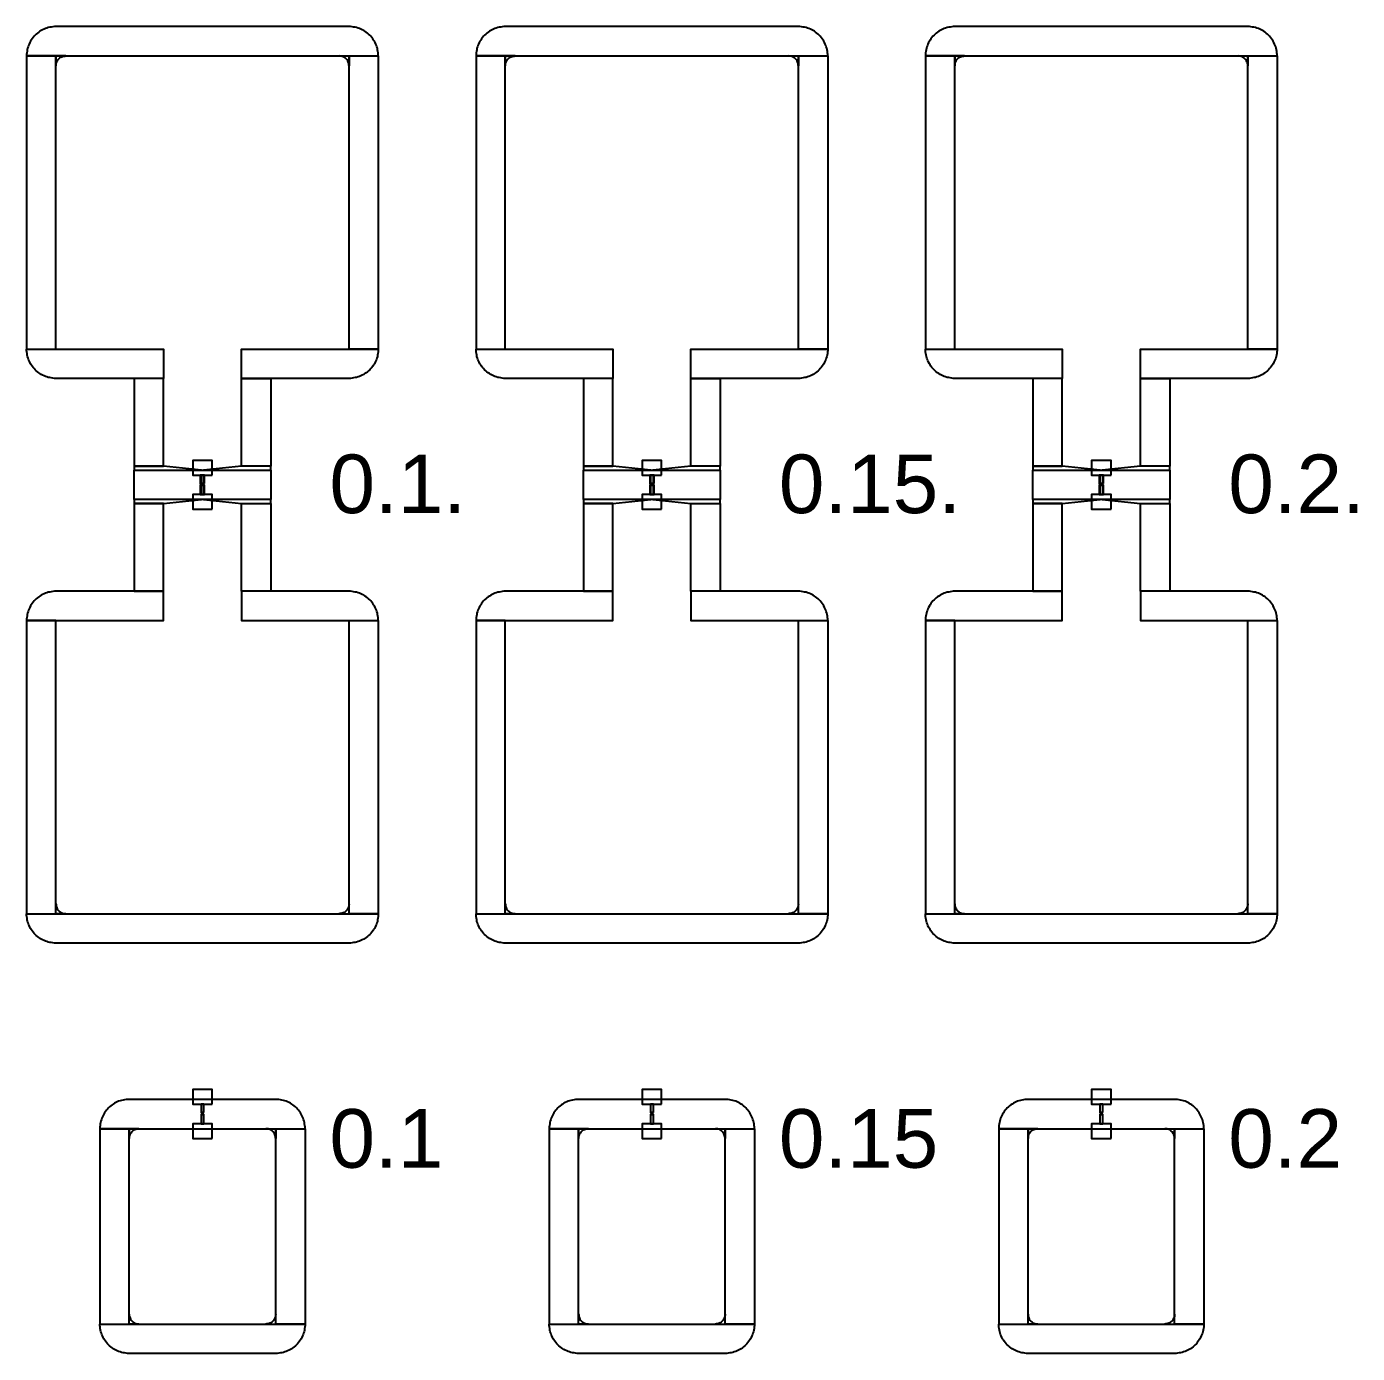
# Model space of a CAD drawing. Extents: x 100 to 6900, y 100 to 6900.
# Drawn here: x 3570 to 4932, y 3600 to 4958 of the extents above; entities that cross this region are included whole.
import ezdxf

# ---------------------------------------------------------------- set-up
doc = ezdxf.new("R2010")
doc.units = 0
doc.layers.get('0').update_dxf_attribs({"linetype": 'CONTINUOUS'})
for name, color, linetype in [('BASEMETAL', 4, 'CONTINUOUS'), ('JUNCTION', 1, 'CONTINUOUS'), ('MARKERS', 2, 'CONTINUOUS'), ('SECONDLAYER', 6, 'CONTINUOUS'), ('UNDERCUT', 2, 'CONTINUOUS')]:
    doc.layers.add(name, color=color, linetype=linetype)
doc.styles.get("Standard").update_dxf_attribs({"font": 'arial.ttf'})

# ---------------------------------------------------------------- blocks, each defined once
blk = doc.blocks.new('CHIP_JARRAY')
for points in [[(3650, 4828), (3830, 4828), (3830, 4828), (3830, 4829.6), (3829.8, 4831.1), (3829.6, 4832.7), (3829.3, 4834.2), (3829, 4835.8), (3828.5, 4837.3), (3828, 4838.8), (3827.4, 4840.2), (3826.7, 4841.6), (3826, 4843), (3825.2, 4844.3), (3824.3, 4845.6), (3823.3, 4846.9), (3822.3, 4848.1), (3821.2, 4849.2), (3820.1, 4850.3), (3818.9, 4851.3), (3817.6, 4852.3), (3816.3, 4853.2), (3815, 4854), (3813.6, 4854.7), (3812.2, 4855.4), (3810.8, 4856), (3809.3, 4856.5), (3807.8, 4857), (3806.2, 4857.3), (3804.7, 4857.6), (3803.1, 4857.8), (3801.6, 4858), (3800, 4858), (3500, 4858), (3498.4, 4858), (3496.9, 4857.8), (3495.3, 4857.6), (3493.8, 4857.3), (3492.2, 4857), (3490.7, 4856.5), (3489.2, 4856), (3487.8, 4855.4), (3486.4, 4854.7), (3485, 4854), (3483.7, 4853.2), (3482.4, 4852.3), (3481.1, 4851.3), (3479.9, 4850.3), (3478.8, 4849.2), (3477.7, 4848.1), (3476.7, 4846.9), (3475.7, 4845.6), (3474.8, 4844.3), (3474, 4843), (3473.3, 4841.6), (3472.6, 4840.2), (3472, 4838.8), (3471.5, 4837.3), (3471, 4835.8), (3470.7, 4834.2), (3470.4, 4832.7), (3470.2, 4831.1), (3470, 4829.6), (3470, 4828), (3470, 4828)], [(4110, 4828), (4290, 4828), (4290, 4828), (4290, 4829.6), (4289.8, 4831.1), (4289.6, 4832.7), (4289.3, 4834.2), (4289, 4835.8), (4288.5, 4837.3), (4288, 4838.8), (4287.4, 4840.2), (4286.7, 4841.6), (4286, 4843), (4285.2, 4844.3), (4284.3, 4845.6), (4283.3, 4846.9), (4282.3, 4848.1), (4281.2, 4849.2), (4280.1, 4850.3), (4278.9, 4851.3), (4277.6, 4852.3), (4276.3, 4853.2), (4275, 4854), (4273.6, 4854.7), (4272.2, 4855.4), (4270.8, 4856), (4269.3, 4856.5), (4267.8, 4857), (4266.2, 4857.3), (4264.7, 4857.6), (4263.1, 4857.8), (4261.6, 4858), (4260, 4858), (3960, 4858), (3958.4, 4858), (3956.9, 4857.8), (3955.3, 4857.6), (3953.8, 4857.3), (3952.2, 4857), (3950.7, 4856.5), (3949.2, 4856), (3947.8, 4855.4), (3946.4, 4854.7), (3945, 4854), (3943.7, 4853.2), (3942.4, 4852.3), (3941.1, 4851.3), (3939.9, 4850.3), (3938.8, 4849.2), (3937.7, 4848.1), (3936.7, 4846.9), (3935.7, 4845.6), (3934.8, 4844.3), (3934, 4843), (3933.3, 4841.6), (3932.6, 4840.2), (3932, 4838.8), (3931.5, 4837.3), (3931, 4835.8), (3930.7, 4834.2), (3930.4, 4832.7), (3930.2, 4831.1), (3930, 4829.6), (3930, 4828), (3930, 4828)], [(4570, 4828), (4750, 4828), (4750, 4828), (4750, 4829.6), (4749.8, 4831.1), (4749.6, 4832.7), (4749.3, 4834.2), (4749, 4835.8), (4748.5, 4837.3), (4748, 4838.8), (4747.4, 4840.2), (4746.7, 4841.6), (4746, 4843), (4745.2, 4844.3), (4744.3, 4845.6), (4743.3, 4846.9), (4742.3, 4848.1), (4741.2, 4849.2), (4740.1, 4850.3), (4738.9, 4851.3), (4737.6, 4852.3), (4736.3, 4853.2), (4735, 4854), (4733.6, 4854.7), (4732.2, 4855.4), (4730.8, 4856), (4729.3, 4856.5), (4727.8, 4857), (4726.2, 4857.3), (4724.7, 4857.6), (4723.1, 4857.8), (4721.6, 4858), (4720, 4858), (4420, 4858), (4418.4, 4858), (4416.9, 4857.8), (4415.3, 4857.6), (4413.8, 4857.3), (4412.2, 4857), (4410.7, 4856.5), (4409.2, 4856), (4407.8, 4855.4), (4406.4, 4854.7), (4405, 4854), (4403.7, 4853.2), (4402.4, 4852.3), (4401.1, 4851.3), (4399.9, 4850.3), (4398.8, 4849.2), (4397.7, 4848.1), (4396.7, 4846.9), (4395.7, 4845.6), (4394.8, 4844.3), (4394, 4843), (4393.3, 4841.6), (4392.6, 4840.2), (4392, 4838.8), (4391.5, 4837.3), (4391, 4835.8), (4390.7, 4834.2), (4390.4, 4832.7), (4390.2, 4831.1), (4390, 4829.6), (4390, 4828), (4390, 4828)], [(3500, 4528), (3500, 4828), (3470, 4828), (3470, 4528)], [(3500, 4828), (3500, 4818), (3500.1, 4819), (3500.2, 4820.1), (3500.5, 4821.1), (3500.9, 4822.1), (3501.3, 4823), (3501.9, 4823.9), (3502.6, 4824.7), (3503.3, 4825.4), (3504.1, 4826.1), (3505, 4826.7), (3505.9, 4827.1), (3506.9, 4827.5), (3507.9, 4827.8), (3509, 4827.9), (3510, 4828)], [(3800, 4828), (3800, 4818), (3799.9, 4819), (3799.8, 4820.1), (3799.5, 4821.1), (3799.1, 4822.1), (3798.7, 4823), (3798.1, 4823.9), (3797.4, 4824.7), (3796.7, 4825.4), (3795.9, 4826.1), (3795, 4826.7), (3794.1, 4827.1), (3793.1, 4827.5), (3792.1, 4827.8), (3791, 4827.9), (3790, 4828)], [(3800, 4528), (3800, 4828), (3830, 4828), (3830, 4528)], [(3960, 4528), (3960, 4828), (3930, 4828), (3930, 4528)], [(3960, 4828), (3960, 4818), (3960.1, 4819), (3960.2, 4820.1), (3960.5, 4821.1), (3960.9, 4822.1), (3961.3, 4823), (3961.9, 4823.9), (3962.6, 4824.7), (3963.3, 4825.4), (3964.1, 4826.1), (3965, 4826.7), (3965.9, 4827.1), (3966.9, 4827.5), (3967.9, 4827.8), (3969, 4827.9), (3970, 4828)], [(4260, 4828), (4260, 4818), (4259.9, 4819), (4259.8, 4820.1), (4259.5, 4821.1), (4259.1, 4822.1), (4258.7, 4823), (4258.1, 4823.9), (4257.4, 4824.7), (4256.7, 4825.4), (4255.9, 4826.1), (4255, 4826.7), (4254.1, 4827.1), (4253.1, 4827.5), (4252.1, 4827.8), (4251, 4827.9), (4250, 4828)], [(4260, 4528), (4260, 4828), (4290, 4828), (4290, 4528)], [(4420, 4528), (4420, 4828), (4390, 4828), (4390, 4528)], [(4420, 4828), (4420, 4818), (4420.1, 4819), (4420.2, 4820.1), (4420.5, 4821.1), (4420.9, 4822.1), (4421.3, 4823), (4421.9, 4823.9), (4422.6, 4824.7), (4423.3, 4825.4), (4424.1, 4826.1), (4425, 4826.7), (4425.9, 4827.1), (4426.9, 4827.5), (4427.9, 4827.8), (4429, 4827.9), (4430, 4828)], [(4720, 4828), (4720, 4818), (4719.9, 4819), (4719.8, 4820.1), (4719.5, 4821.1), (4719.1, 4822.1), (4718.7, 4823), (4718.1, 4823.9), (4717.4, 4824.7), (4716.7, 4825.4), (4715.9, 4826.1), (4715, 4826.7), (4714.1, 4827.1), (4713.1, 4827.5), (4712.1, 4827.8), (4711, 4827.9), (4710, 4828)], [(4720, 4528), (4720, 4828), (4750, 4828), (4750, 4528)], [(3540, 4528), (3610, 4528), (3610, 4498), (3500, 4498), (3498.4, 4498), (3496.9, 4498.2), (3495.3, 4498.4), (3493.8, 4498.7), (3492.2, 4499), (3490.7, 4499.5), (3489.2, 4500), (3487.8, 4500.6), (3486.4, 4501.3), (3485, 4502), (3483.7, 4502.8), (3482.4, 4503.7), (3481.1, 4504.7), (3479.9, 4505.7), (3478.8, 4506.8), (3477.7, 4507.9), (3476.7, 4509.1), (3475.7, 4510.4), (3474.8, 4511.7), (3474, 4513), (3473.3, 4514.4), (3472.6, 4515.8), (3472, 4517.2), (3471.5, 4518.7), (3471, 4520.2), (3470.7, 4521.8), (3470.4, 4523.3), (3470.2, 4524.9), (3470, 4526.4), (3470, 4528), (3470, 4528)], [(3760, 4528), (3830, 4528), (3830, 4528), (3830, 4526.4), (3829.8, 4524.9), (3829.6, 4523.3), (3829.3, 4521.8), (3829, 4520.2), (3828.5, 4518.7), (3828, 4517.2), (3827.4, 4515.8), (3826.7, 4514.4), (3826, 4513), (3825.2, 4511.7), (3824.3, 4510.4), (3823.3, 4509.1), (3822.3, 4507.9), (3821.2, 4506.8), (3820.1, 4505.7), (3818.9, 4504.7), (3817.6, 4503.7), (3816.3, 4502.8), (3815, 4502), (3813.6, 4501.3), (3812.2, 4500.6), (3810.8, 4500), (3809.3, 4499.5), (3807.8, 4499), (3806.2, 4498.7), (3804.7, 4498.4), (3803.1, 4498.2), (3801.6, 4498), (3800, 4498), (3690, 4498), (3690, 4528)], [(4000, 4528), (4070, 4528), (4070, 4498), (3960, 4498), (3958.4, 4498), (3956.9, 4498.2), (3955.3, 4498.4), (3953.8, 4498.7), (3952.2, 4499), (3950.7, 4499.5), (3949.2, 4500), (3947.8, 4500.6), (3946.4, 4501.3), (3945, 4502), (3943.7, 4502.8), (3942.4, 4503.7), (3941.1, 4504.7), (3939.9, 4505.7), (3938.8, 4506.8), (3937.7, 4507.9), (3936.7, 4509.1), (3935.7, 4510.4), (3934.8, 4511.7), (3934, 4513), (3933.3, 4514.4), (3932.6, 4515.8), (3932, 4517.2), (3931.5, 4518.7), (3931, 4520.2), (3930.7, 4521.8), (3930.4, 4523.3), (3930.2, 4524.9), (3930, 4526.4), (3930, 4528), (3930, 4528)], [(4220, 4528), (4290, 4528), (4290, 4528), (4290, 4526.4), (4289.8, 4524.9), (4289.6, 4523.3), (4289.3, 4521.8), (4289, 4520.2), (4288.5, 4518.7), (4288, 4517.2), (4287.4, 4515.8), (4286.7, 4514.4), (4286, 4513), (4285.2, 4511.7), (4284.3, 4510.4), (4283.3, 4509.1), (4282.3, 4507.9), (4281.2, 4506.8), (4280.1, 4505.7), (4278.9, 4504.7), (4277.6, 4503.7), (4276.3, 4502.8), (4275, 4502), (4273.6, 4501.3), (4272.2, 4500.6), (4270.8, 4500), (4269.3, 4499.5), (4267.8, 4499), (4266.2, 4498.7), (4264.7, 4498.4), (4263.1, 4498.2), (4261.6, 4498), (4260, 4498), (4150, 4498), (4150, 4528)], [(4460, 4528), (4530, 4528), (4530, 4498), (4420, 4498), (4418.4, 4498), (4416.9, 4498.2), (4415.3, 4498.4), (4413.8, 4498.7), (4412.2, 4499), (4410.7, 4499.5), (4409.2, 4500), (4407.8, 4500.6), (4406.4, 4501.3), (4405, 4502), (4403.7, 4502.8), (4402.4, 4503.7), (4401.1, 4504.7), (4399.9, 4505.7), (4398.8, 4506.8), (4397.7, 4507.9), (4396.7, 4509.1), (4395.7, 4510.4), (4394.8, 4511.7), (4394, 4513), (4393.3, 4514.4), (4392.6, 4515.8), (4392, 4517.2), (4391.5, 4518.7), (4391, 4520.2), (4390.7, 4521.8), (4390.4, 4523.3), (4390.2, 4524.9), (4390, 4526.4), (4390, 4528), (4390, 4528)], [(4680, 4528), (4750, 4528), (4750, 4528), (4750, 4526.4), (4749.8, 4524.9), (4749.6, 4523.3), (4749.3, 4521.8), (4749, 4520.2), (4748.5, 4518.7), (4748, 4517.2), (4747.4, 4515.8), (4746.7, 4514.4), (4746, 4513), (4745.2, 4511.7), (4744.3, 4510.4), (4743.3, 4509.1), (4742.3, 4507.9), (4741.2, 4506.8), (4740.1, 4505.7), (4738.9, 4504.7), (4737.6, 4503.7), (4736.3, 4502.8), (4735, 4502), (4733.6, 4501.3), (4732.2, 4500.6), (4730.8, 4500), (4729.3, 4499.5), (4727.8, 4499), (4726.2, 4498.7), (4724.7, 4498.4), (4723.1, 4498.2), (4721.6, 4498), (4720, 4498), (4610, 4498), (4610, 4528)], [(3610, 4408), (3610, 4498), (3580, 4498), (3580, 4408)], [(3690, 4408), (3690, 4498), (3720, 4498), (3720, 4408)], [(4070, 4408), (4070, 4498), (4040, 4498), (4040, 4408)], [(4150, 4408), (4150, 4498), (4180, 4498), (4180, 4408)], [(4530, 4408), (4530, 4498), (4500, 4498), (4500, 4408)], [(4610, 4408), (4610, 4498), (4640, 4498), (4640, 4408)], [(3649, 4404), (3610, 4408), (3580, 4408), (3580, 4404)], [(3720, 4404), (3720, 4374), (3580, 4374), (3580, 4404)], [(3720, 4404), (3720, 4408), (3690, 4408), (3651, 4404)], [(4109, 4404), (4070, 4408), (4040, 4408), (4040, 4404)], [(4180, 4404), (4180, 4374), (4040, 4374), (4040, 4404)], [(4180, 4404), (4180, 4408), (4150, 4408), (4111, 4404)], [(4569, 4404), (4530, 4408), (4500, 4408), (4500, 4404)], [(4640, 4404), (4640, 4374), (4500, 4374), (4500, 4404)], [(4640, 4404), (4640, 4408), (4610, 4408), (4571, 4404)], [(3610, 4370), (3649, 4374), (3580, 4374), (3580, 4370)], [(3720, 4370), (3720, 4374), (3651, 4374), (3690, 4370)], [(4070, 4370), (4109, 4374), (4040, 4374), (4040, 4370)], [(4180, 4370), (4180, 4374), (4111, 4374), (4150, 4370)], [(4530, 4370), (4569, 4374), (4500, 4374), (4500, 4370)], [(4640, 4370), (4640, 4374), (4571, 4374), (4610, 4370)], [(3610, 4280), (3610, 4370), (3580, 4370), (3580, 4280)], [(3690, 4280), (3690, 4370), (3720, 4370), (3720, 4280)], [(4070, 4280), (4070, 4370), (4040, 4370), (4040, 4280)], [(4150, 4280), (4150, 4370), (4180, 4370), (4180, 4280)], [(4530, 4280), (4530, 4370), (4500, 4370), (4500, 4280)], [(4610, 4280), (4610, 4370), (4640, 4370), (4640, 4280)], [(3540, 4250), (3610, 4250), (3610, 4280), (3500, 4280), (3498.4, 4280), (3496.9, 4279.8), (3495.3, 4279.6), (3493.8, 4279.3), (3492.2, 4279), (3490.7, 4278.5), (3489.2, 4278), (3487.8, 4277.4), (3486.4, 4276.7), (3485, 4276), (3483.7, 4275.2), (3482.4, 4274.3), (3481.1, 4273.3), (3479.9, 4272.3), (3478.8, 4271.2), (3477.7, 4270.1), (3476.7, 4268.9), (3475.7, 4267.6), (3474.8, 4266.3), (3474, 4265), (3473.3, 4263.6), (3472.6, 4262.2), (3472, 4260.8), (3471.5, 4259.3), (3471, 4257.8), (3470.7, 4256.2), (3470.4, 4254.7), (3470.2, 4253.1), (3470, 4251.6), (3470, 4250), (3470, 4250)], [(3760, 4250), (3830, 4250), (3830, 4250), (3830, 4251.6), (3829.8, 4253.1), (3829.6, 4254.7), (3829.3, 4256.2), (3829, 4257.8), (3828.5, 4259.3), (3828, 4260.8), (3827.4, 4262.2), (3826.7, 4263.6), (3826, 4265), (3825.2, 4266.3), (3824.3, 4267.6), (3823.3, 4268.9), (3822.3, 4270.1), (3821.2, 4271.2), (3820.1, 4272.3), (3818.9, 4273.3), (3817.6, 4274.3), (3816.3, 4275.2), (3815, 4276), (3813.6, 4276.7), (3812.2, 4277.4), (3810.8, 4278), (3809.3, 4278.5), (3807.8, 4279), (3806.2, 4279.3), (3804.7, 4279.6), (3803.1, 4279.8), (3801.6, 4280), (3800, 4280), (3690, 4280), (3690, 4250)], [(4000, 4250), (4070, 4250), (4070, 4280), (3960, 4280), (3958.4, 4280), (3956.9, 4279.8), (3955.3, 4279.6), (3953.8, 4279.3), (3952.2, 4279), (3950.7, 4278.5), (3949.2, 4278), (3947.8, 4277.4), (3946.4, 4276.7), (3945, 4276), (3943.7, 4275.2), (3942.4, 4274.3), (3941.1, 4273.3), (3939.9, 4272.3), (3938.8, 4271.2), (3937.7, 4270.1), (3936.7, 4268.9), (3935.7, 4267.6), (3934.8, 4266.3), (3934, 4265), (3933.3, 4263.6), (3932.6, 4262.2), (3932, 4260.8), (3931.5, 4259.3), (3931, 4257.8), (3930.7, 4256.2), (3930.4, 4254.7), (3930.2, 4253.1), (3930, 4251.6), (3930, 4250), (3930, 4250)], [(4220, 4250), (4290, 4250), (4290, 4250), (4290, 4251.6), (4289.8, 4253.1), (4289.6, 4254.7), (4289.3, 4256.2), (4289, 4257.8), (4288.5, 4259.3), (4288, 4260.8), (4287.4, 4262.2), (4286.7, 4263.6), (4286, 4265), (4285.2, 4266.3), (4284.3, 4267.6), (4283.3, 4268.9), (4282.3, 4270.1), (4281.2, 4271.2), (4280.1, 4272.3), (4278.9, 4273.3), (4277.6, 4274.3), (4276.3, 4275.2), (4275, 4276), (4273.6, 4276.7), (4272.2, 4277.4), (4270.8, 4278), (4269.3, 4278.5), (4267.8, 4279), (4266.2, 4279.3), (4264.7, 4279.6), (4263.1, 4279.8), (4261.6, 4280), (4260, 4280), (4150, 4280), (4150, 4250)], [(4460, 4250), (4530, 4250), (4530, 4280), (4420, 4280), (4418.4, 4280), (4416.9, 4279.8), (4415.3, 4279.6), (4413.8, 4279.3), (4412.2, 4279), (4410.7, 4278.5), (4409.2, 4278), (4407.8, 4277.4), (4406.4, 4276.7), (4405, 4276), (4403.7, 4275.2), (4402.4, 4274.3), (4401.1, 4273.3), (4399.9, 4272.3), (4398.8, 4271.2), (4397.7, 4270.1), (4396.7, 4268.9), (4395.7, 4267.6), (4394.8, 4266.3), (4394, 4265), (4393.3, 4263.6), (4392.6, 4262.2), (4392, 4260.8), (4391.5, 4259.3), (4391, 4257.8), (4390.7, 4256.2), (4390.4, 4254.7), (4390.2, 4253.1), (4390, 4251.6), (4390, 4250), (4390, 4250)], [(4680, 4250), (4750, 4250), (4750, 4250), (4750, 4251.6), (4749.8, 4253.1), (4749.6, 4254.7), (4749.3, 4256.2), (4749, 4257.8), (4748.5, 4259.3), (4748, 4260.8), (4747.4, 4262.2), (4746.7, 4263.6), (4746, 4265), (4745.2, 4266.3), (4744.3, 4267.6), (4743.3, 4268.9), (4742.3, 4270.1), (4741.2, 4271.2), (4740.1, 4272.3), (4738.9, 4273.3), (4737.6, 4274.3), (4736.3, 4275.2), (4735, 4276), (4733.6, 4276.7), (4732.2, 4277.4), (4730.8, 4278), (4729.3, 4278.5), (4727.8, 4279), (4726.2, 4279.3), (4724.7, 4279.6), (4723.1, 4279.8), (4721.6, 4280), (4720, 4280), (4610, 4280), (4610, 4250)], [(3500, 3950), (3500, 4250), (3470, 4250), (3470, 3950)], [(3800, 3950), (3800, 4250), (3830, 4250), (3830, 3950)], [(3960, 3950), (3960, 4250), (3930, 4250), (3930, 3950)], [(4260, 3950), (4260, 4250), (4290, 4250), (4290, 3950)], [(4420, 3950), (4420, 4250), (4390, 4250), (4390, 3950)], [(4720, 3950), (4720, 4250), (4750, 4250), (4750, 3950)], [(3500, 3950), (3500, 3960), (3500.1, 3959), (3500.2, 3957.9), (3500.5, 3956.9), (3500.9, 3955.9), (3501.3, 3955), (3501.9, 3954.1), (3502.6, 3953.3), (3503.3, 3952.6), (3504.1, 3951.9), (3505, 3951.3), (3505.9, 3950.9), (3506.9, 3950.5), (3507.9, 3950.2), (3509, 3950.1), (3510, 3950)], [(3800, 3950), (3800, 3960), (3799.9, 3959), (3799.8, 3957.9), (3799.5, 3956.9), (3799.1, 3955.9), (3798.7, 3955), (3798.1, 3954.1), (3797.4, 3953.3), (3796.7, 3952.6), (3795.9, 3951.9), (3795, 3951.3), (3794.1, 3950.9), (3793.1, 3950.5), (3792.1, 3950.2), (3791, 3950.1), (3790, 3950)], [(3960, 3950), (3960, 3960), (3960.1, 3959), (3960.2, 3957.9), (3960.5, 3956.9), (3960.9, 3955.9), (3961.3, 3955), (3961.9, 3954.1), (3962.6, 3953.3), (3963.3, 3952.6), (3964.1, 3951.9), (3965, 3951.3), (3965.9, 3950.9), (3966.9, 3950.5), (3967.9, 3950.2), (3969, 3950.1), (3970, 3950)], [(4260, 3950), (4260, 3960), (4259.9, 3959), (4259.8, 3957.9), (4259.5, 3956.9), (4259.1, 3955.9), (4258.7, 3955), (4258.1, 3954.1), (4257.4, 3953.3), (4256.7, 3952.6), (4255.9, 3951.9), (4255, 3951.3), (4254.1, 3950.9), (4253.1, 3950.5), (4252.1, 3950.2), (4251, 3950.1), (4250, 3950)], [(4420, 3950), (4420, 3960), (4420.1, 3959), (4420.2, 3957.9), (4420.5, 3956.9), (4420.9, 3955.9), (4421.3, 3955), (4421.9, 3954.1), (4422.6, 3953.3), (4423.3, 3952.6), (4424.1, 3951.9), (4425, 3951.3), (4425.9, 3950.9), (4426.9, 3950.5), (4427.9, 3950.2), (4429, 3950.1), (4430, 3950)], [(4720, 3950), (4720, 3960), (4719.9, 3959), (4719.8, 3957.9), (4719.5, 3956.9), (4719.1, 3955.9), (4718.7, 3955), (4718.1, 3954.1), (4717.4, 3953.3), (4716.7, 3952.6), (4715.9, 3951.9), (4715, 3951.3), (4714.1, 3950.9), (4713.1, 3950.5), (4712.1, 3950.2), (4711, 3950.1), (4710, 3950)], [(3650, 3950), (3830, 3950), (3830, 3950), (3830, 3948.4), (3829.8, 3946.9), (3829.6, 3945.3), (3829.3, 3943.8), (3829, 3942.2), (3828.5, 3940.7), (3828, 3939.2), (3827.4, 3937.8), (3826.7, 3936.4), (3826, 3935), (3825.2, 3933.7), (3824.3, 3932.4), (3823.3, 3931.1), (3822.3, 3929.9), (3821.2, 3928.8), (3820.1, 3927.7), (3818.9, 3926.7), (3817.6, 3925.7), (3816.3, 3924.8), (3815, 3924), (3813.6, 3923.3), (3812.2, 3922.6), (3810.8, 3922), (3809.3, 3921.5), (3807.8, 3921), (3806.2, 3920.7), (3804.7, 3920.4), (3803.1, 3920.2), (3801.6, 3920), (3800, 3920), (3500, 3920), (3498.4, 3920), (3496.9, 3920.2), (3495.3, 3920.4), (3493.8, 3920.7), (3492.2, 3921), (3490.7, 3921.5), (3489.2, 3922), (3487.8, 3922.6), (3486.4, 3923.3), (3485, 3924), (3483.7, 3924.8), (3482.4, 3925.7), (3481.1, 3926.7), (3479.9, 3927.7), (3478.8, 3928.8), (3477.7, 3929.9), (3476.7, 3931.1), (3475.7, 3932.4), (3474.8, 3933.7), (3474, 3935), (3473.3, 3936.4), (3472.6, 3937.8), (3472, 3939.2), (3471.5, 3940.7), (3471, 3942.2), (3470.7, 3943.8), (3470.4, 3945.3), (3470.2, 3946.9), (3470, 3948.4), (3470, 3950), (3470, 3950)], [(4110, 3950), (4290, 3950), (4290, 3950), (4290, 3948.4), (4289.8, 3946.9), (4289.6, 3945.3), (4289.3, 3943.8), (4289, 3942.2), (4288.5, 3940.7), (4288, 3939.2), (4287.4, 3937.8), (4286.7, 3936.4), (4286, 3935), (4285.2, 3933.7), (4284.3, 3932.4), (4283.3, 3931.1), (4282.3, 3929.9), (4281.2, 3928.8), (4280.1, 3927.7), (4278.9, 3926.7), (4277.6, 3925.7), (4276.3, 3924.8), (4275, 3924), (4273.6, 3923.3), (4272.2, 3922.6), (4270.8, 3922), (4269.3, 3921.5), (4267.8, 3921), (4266.2, 3920.7), (4264.7, 3920.4), (4263.1, 3920.2), (4261.6, 3920), (4260, 3920), (3960, 3920), (3958.4, 3920), (3956.9, 3920.2), (3955.3, 3920.4), (3953.8, 3920.7), (3952.2, 3921), (3950.7, 3921.5), (3949.2, 3922), (3947.8, 3922.6), (3946.4, 3923.3), (3945, 3924), (3943.7, 3924.8), (3942.4, 3925.7), (3941.1, 3926.7), (3939.9, 3927.7), (3938.8, 3928.8), (3937.7, 3929.9), (3936.7, 3931.1), (3935.7, 3932.4), (3934.8, 3933.7), (3934, 3935), (3933.3, 3936.4), (3932.6, 3937.8), (3932, 3939.2), (3931.5, 3940.7), (3931, 3942.2), (3930.7, 3943.8), (3930.4, 3945.3), (3930.2, 3946.9), (3930, 3948.4), (3930, 3950), (3930, 3950)], [(4570, 3950), (4750, 3950), (4750, 3950), (4750, 3948.4), (4749.8, 3946.9), (4749.6, 3945.3), (4749.3, 3943.8), (4749, 3942.2), (4748.5, 3940.7), (4748, 3939.2), (4747.4, 3937.8), (4746.7, 3936.4), (4746, 3935), (4745.2, 3933.7), (4744.3, 3932.4), (4743.3, 3931.1), (4742.3, 3929.9), (4741.2, 3928.8), (4740.1, 3927.7), (4738.9, 3926.7), (4737.6, 3925.7), (4736.3, 3924.8), (4735, 3924), (4733.6, 3923.3), (4732.2, 3922.6), (4730.8, 3922), (4729.3, 3921.5), (4727.8, 3921), (4726.2, 3920.7), (4724.7, 3920.4), (4723.1, 3920.2), (4721.6, 3920), (4720, 3920), (4420, 3920), (4418.4, 3920), (4416.9, 3920.2), (4415.3, 3920.4), (4413.8, 3920.7), (4412.2, 3921), (4410.7, 3921.5), (4409.2, 3922), (4407.8, 3922.6), (4406.4, 3923.3), (4405, 3924), (4403.7, 3924.8), (4402.4, 3925.7), (4401.1, 3926.7), (4399.9, 3927.7), (4398.8, 3928.8), (4397.7, 3929.9), (4396.7, 3931.1), (4395.7, 3932.4), (4394.8, 3933.7), (4394, 3935), (4393.3, 3936.4), (4392.6, 3937.8), (4392, 3939.2), (4391.5, 3940.7), (4391, 3942.2), (4390.7, 3943.8), (4390.4, 3945.3), (4390.2, 3946.9), (4390, 3948.4), (4390, 3950), (4390, 3950)], [(3650, 3730), (3755, 3730), (3755, 3730), (3755, 3731.6), (3754.8, 3733.1), (3754.6, 3734.7), (3754.3, 3736.2), (3754, 3737.8), (3753.5, 3739.3), (3753, 3740.8), (3752.4, 3742.2), (3751.7, 3743.6), (3751, 3745), (3750.2, 3746.3), (3749.3, 3747.6), (3748.3, 3748.9), (3747.3, 3750.1), (3746.2, 3751.2), (3745.1, 3752.3), (3743.9, 3753.3), (3742.6, 3754.3), (3741.3, 3755.2), (3740, 3756), (3738.6, 3756.7), (3737.2, 3757.4), (3735.8, 3758), (3734.3, 3758.5), (3732.8, 3759), (3731.2, 3759.3), (3729.7, 3759.6), (3728.1, 3759.8), (3726.6, 3760), (3725, 3760), (3575, 3760), (3573.4, 3760), (3571.9, 3759.8), (3570.3, 3759.6), (3568.8, 3759.3), (3567.2, 3759), (3565.7, 3758.5), (3564.2, 3758), (3562.8, 3757.4), (3561.4, 3756.7), (3560, 3756), (3558.7, 3755.2), (3557.4, 3754.3), (3556.1, 3753.3), (3554.9, 3752.3), (3553.8, 3751.2), (3552.7, 3750.1), (3551.7, 3748.9), (3550.7, 3747.6), (3549.8, 3746.3), (3549, 3745), (3548.3, 3743.6), (3547.6, 3742.2), (3547, 3740.8), (3546.5, 3739.3), (3546, 3737.8), (3545.7, 3736.2), (3545.4, 3734.7), (3545.2, 3733.1), (3545, 3731.6), (3545, 3730), (3545, 3730)], [(4110, 3730), (4215, 3730), (4215, 3730), (4215, 3731.6), (4214.8, 3733.1), (4214.6, 3734.7), (4214.3, 3736.2), (4214, 3737.8), (4213.5, 3739.3), (4213, 3740.8), (4212.4, 3742.2), (4211.7, 3743.6), (4211, 3745), (4210.2, 3746.3), (4209.3, 3747.6), (4208.3, 3748.9), (4207.3, 3750.1), (4206.2, 3751.2), (4205.1, 3752.3), (4203.9, 3753.3), (4202.6, 3754.3), (4201.3, 3755.2), (4200, 3756), (4198.6, 3756.7), (4197.2, 3757.4), (4195.8, 3758), (4194.3, 3758.5), (4192.8, 3759), (4191.2, 3759.3), (4189.7, 3759.6), (4188.1, 3759.8), (4186.6, 3760), (4185, 3760), (4035, 3760), (4033.4, 3760), (4031.9, 3759.8), (4030.3, 3759.6), (4028.8, 3759.3), (4027.2, 3759), (4025.7, 3758.5), (4024.2, 3758), (4022.8, 3757.4), (4021.4, 3756.7), (4020, 3756), (4018.7, 3755.2), (4017.4, 3754.3), (4016.1, 3753.3), (4014.9, 3752.3), (4013.8, 3751.2), (4012.7, 3750.1), (4011.7, 3748.9), (4010.7, 3747.6), (4009.8, 3746.3), (4009, 3745), (4008.3, 3743.6), (4007.6, 3742.2), (4007, 3740.8), (4006.5, 3739.3), (4006, 3737.8), (4005.7, 3736.2), (4005.4, 3734.7), (4005.2, 3733.1), (4005, 3731.6), (4005, 3730), (4005, 3730)], [(4570, 3730), (4675, 3730), (4675, 3730), (4675, 3731.6), (4674.8, 3733.1), (4674.6, 3734.7), (4674.3, 3736.2), (4674, 3737.8), (4673.5, 3739.3), (4673, 3740.8), (4672.4, 3742.2), (4671.7, 3743.6), (4671, 3745), (4670.2, 3746.3), (4669.3, 3747.6), (4668.3, 3748.9), (4667.3, 3750.1), (4666.2, 3751.2), (4665.1, 3752.3), (4663.9, 3753.3), (4662.6, 3754.3), (4661.3, 3755.2), (4660, 3756), (4658.6, 3756.7), (4657.2, 3757.4), (4655.8, 3758), (4654.3, 3758.5), (4652.8, 3759), (4651.2, 3759.3), (4649.7, 3759.6), (4648.1, 3759.8), (4646.6, 3760), (4645, 3760), (4495, 3760), (4493.4, 3760), (4491.9, 3759.8), (4490.3, 3759.6), (4488.8, 3759.3), (4487.2, 3759), (4485.7, 3758.5), (4484.2, 3758), (4482.8, 3757.4), (4481.4, 3756.7), (4480, 3756), (4478.7, 3755.2), (4477.4, 3754.3), (4476.1, 3753.3), (4474.9, 3752.3), (4473.8, 3751.2), (4472.7, 3750.1), (4471.7, 3748.9), (4470.7, 3747.6), (4469.8, 3746.3), (4469, 3745), (4468.3, 3743.6), (4467.6, 3742.2), (4467, 3740.8), (4466.5, 3739.3), (4466, 3737.8), (4465.7, 3736.2), (4465.4, 3734.7), (4465.2, 3733.1), (4465, 3731.6), (4465, 3730), (4465, 3730)], [(3575, 3530), (3575, 3730), (3545, 3730), (3545, 3530)], [(3575, 3730), (3575, 3720), (3575.1, 3721), (3575.2, 3722.1), (3575.5, 3723.1), (3575.9, 3724.1), (3576.3, 3725), (3576.9, 3725.9), (3577.6, 3726.7), (3578.3, 3727.4), (3579.1, 3728.1), (3580, 3728.7), (3580.9, 3729.1), (3581.9, 3729.5), (3582.9, 3729.8), (3584, 3729.9), (3585, 3730)], [(3725, 3730), (3725, 3720), (3724.9, 3721), (3724.8, 3722.1), (3724.5, 3723.1), (3724.1, 3724.1), (3723.7, 3725), (3723.1, 3725.9), (3722.4, 3726.7), (3721.7, 3727.4), (3720.9, 3728.1), (3720, 3728.7), (3719.1, 3729.1), (3718.1, 3729.5), (3717.1, 3729.8), (3716, 3729.9), (3715, 3730)], [(3725, 3530), (3725, 3730), (3755, 3730), (3755, 3530)], [(4035, 3530), (4035, 3730), (4005, 3730), (4005, 3530)], [(4035, 3730), (4035, 3720), (4035.1, 3721), (4035.2, 3722.1), (4035.5, 3723.1), (4035.9, 3724.1), (4036.3, 3725), (4036.9, 3725.9), (4037.6, 3726.7), (4038.3, 3727.4), (4039.1, 3728.1), (4040, 3728.7), (4040.9, 3729.1), (4041.9, 3729.5), (4042.9, 3729.8), (4044, 3729.9), (4045, 3730)], [(4185, 3730), (4185, 3720), (4184.9, 3721), (4184.8, 3722.1), (4184.5, 3723.1), (4184.1, 3724.1), (4183.7, 3725), (4183.1, 3725.9), (4182.4, 3726.7), (4181.7, 3727.4), (4180.9, 3728.1), (4180, 3728.7), (4179.1, 3729.1), (4178.1, 3729.5), (4177.1, 3729.8), (4176, 3729.9), (4175, 3730)], [(4185, 3530), (4185, 3730), (4215, 3730), (4215, 3530)], [(4495, 3530), (4495, 3730), (4465, 3730), (4465, 3530)], [(4495, 3730), (4495, 3720), (4495.1, 3721), (4495.2, 3722.1), (4495.5, 3723.1), (4495.9, 3724.1), (4496.3, 3725), (4496.9, 3725.9), (4497.6, 3726.7), (4498.3, 3727.4), (4499.1, 3728.1), (4500, 3728.7), (4500.9, 3729.1), (4501.9, 3729.5), (4502.9, 3729.8), (4504, 3729.9), (4505, 3730)], [(4645, 3730), (4645, 3720), (4644.9, 3721), (4644.8, 3722.1), (4644.5, 3723.1), (4644.1, 3724.1), (4643.7, 3725), (4643.1, 3725.9), (4642.4, 3726.7), (4641.7, 3727.4), (4640.9, 3728.1), (4640, 3728.7), (4639.1, 3729.1), (4638.1, 3729.5), (4637.1, 3729.8), (4636, 3729.9), (4635, 3730)], [(4645, 3530), (4645, 3730), (4675, 3730), (4675, 3530)], [(3650, 3530), (3755, 3530), (3755, 3530), (3755, 3528.4), (3754.8, 3526.9), (3754.6, 3525.3), (3754.3, 3523.8), (3754, 3522.2), (3753.5, 3520.7), (3753, 3519.2), (3752.4, 3517.8), (3751.7, 3516.4), (3751, 3515), (3750.2, 3513.7), (3749.3, 3512.4), (3748.3, 3511.1), (3747.3, 3509.9), (3746.2, 3508.8), (3745.1, 3507.7), (3743.9, 3506.7), (3742.6, 3505.7), (3741.3, 3504.8), (3740, 3504), (3738.6, 3503.3), (3737.2, 3502.6), (3735.8, 3502), (3734.3, 3501.5), (3732.8, 3501), (3731.2, 3500.7), (3729.7, 3500.4), (3728.1, 3500.2), (3726.6, 3500), (3725, 3500), (3575, 3500), (3573.4, 3500), (3571.9, 3500.2), (3570.3, 3500.4), (3568.8, 3500.7), (3567.2, 3501), (3565.7, 3501.5), (3564.2, 3502), (3562.8, 3502.6), (3561.4, 3503.3), (3560, 3504), (3558.7, 3504.8), (3557.4, 3505.7), (3556.1, 3506.7), (3554.9, 3507.7), (3553.8, 3508.8), (3552.7, 3509.9), (3551.7, 3511.1), (3550.7, 3512.4), (3549.8, 3513.7), (3549, 3515), (3548.3, 3516.4), (3547.6, 3517.8), (3547, 3519.2), (3546.5, 3520.7), (3546, 3522.2), (3545.7, 3523.8), (3545.4, 3525.3), (3545.2, 3526.9), (3545, 3528.4), (3545, 3530), (3545, 3530)], [(3575, 3530), (3575, 3540), (3575.1, 3539), (3575.2, 3537.9), (3575.5, 3536.9), (3575.9, 3535.9), (3576.3, 3535), (3576.9, 3534.1), (3577.6, 3533.3), (3578.3, 3532.6), (3579.1, 3531.9), (3580, 3531.3), (3580.9, 3530.9), (3581.9, 3530.5), (3582.9, 3530.2), (3584, 3530.1), (3585, 3530)], [(3725, 3530), (3725, 3540), (3724.9, 3539), (3724.8, 3537.9), (3724.5, 3536.9), (3724.1, 3535.9), (3723.7, 3535), (3723.1, 3534.1), (3722.4, 3533.3), (3721.7, 3532.6), (3720.9, 3531.9), (3720, 3531.3), (3719.1, 3530.9), (3718.1, 3530.5), (3717.1, 3530.2), (3716, 3530.1), (3715, 3530)], [(4110, 3530), (4215, 3530), (4215, 3530), (4215, 3528.4), (4214.8, 3526.9), (4214.6, 3525.3), (4214.3, 3523.8), (4214, 3522.2), (4213.5, 3520.7), (4213, 3519.2), (4212.4, 3517.8), (4211.7, 3516.4), (4211, 3515), (4210.2, 3513.7), (4209.3, 3512.4), (4208.3, 3511.1), (4207.3, 3509.9), (4206.2, 3508.8), (4205.1, 3507.7), (4203.9, 3506.7), (4202.6, 3505.7), (4201.3, 3504.8), (4200, 3504), (4198.6, 3503.3), (4197.2, 3502.6), (4195.8, 3502), (4194.3, 3501.5), (4192.8, 3501), (4191.2, 3500.7), (4189.7, 3500.4), (4188.1, 3500.2), (4186.6, 3500), (4185, 3500), (4035, 3500), (4033.4, 3500), (4031.9, 3500.2), (4030.3, 3500.4), (4028.8, 3500.7), (4027.2, 3501), (4025.7, 3501.5), (4024.2, 3502), (4022.8, 3502.6), (4021.4, 3503.3), (4020, 3504), (4018.7, 3504.8), (4017.4, 3505.7), (4016.1, 3506.7), (4014.9, 3507.7), (4013.8, 3508.8), (4012.7, 3509.9), (4011.7, 3511.1), (4010.7, 3512.4), (4009.8, 3513.7), (4009, 3515), (4008.3, 3516.4), (4007.6, 3517.8), (4007, 3519.2), (4006.5, 3520.7), (4006, 3522.2), (4005.7, 3523.8), (4005.4, 3525.3), (4005.2, 3526.9), (4005, 3528.4), (4005, 3530), (4005, 3530)], [(4035, 3530), (4035, 3540), (4035.1, 3539), (4035.2, 3537.9), (4035.5, 3536.9), (4035.9, 3535.9), (4036.3, 3535), (4036.9, 3534.1), (4037.6, 3533.3), (4038.3, 3532.6), (4039.1, 3531.9), (4040, 3531.3), (4040.9, 3530.9), (4041.9, 3530.5), (4042.9, 3530.2), (4044, 3530.1), (4045, 3530)], [(4185, 3530), (4185, 3540), (4184.9, 3539), (4184.8, 3537.9), (4184.5, 3536.9), (4184.1, 3535.9), (4183.7, 3535), (4183.1, 3534.1), (4182.4, 3533.3), (4181.7, 3532.6), (4180.9, 3531.9), (4180, 3531.3), (4179.1, 3530.9), (4178.1, 3530.5), (4177.1, 3530.2), (4176, 3530.1), (4175, 3530)], [(4570, 3530), (4675, 3530), (4675, 3530), (4675, 3528.4), (4674.8, 3526.9), (4674.6, 3525.3), (4674.3, 3523.8), (4674, 3522.2), (4673.5, 3520.7), (4673, 3519.2), (4672.4, 3517.8), (4671.7, 3516.4), (4671, 3515), (4670.2, 3513.7), (4669.3, 3512.4), (4668.3, 3511.1), (4667.3, 3509.9), (4666.2, 3508.8), (4665.1, 3507.7), (4663.9, 3506.7), (4662.6, 3505.7), (4661.3, 3504.8), (4660, 3504), (4658.6, 3503.3), (4657.2, 3502.6), (4655.8, 3502), (4654.3, 3501.5), (4652.8, 3501), (4651.2, 3500.7), (4649.7, 3500.4), (4648.1, 3500.2), (4646.6, 3500), (4645, 3500), (4495, 3500), (4493.4, 3500), (4491.9, 3500.2), (4490.3, 3500.4), (4488.8, 3500.7), (4487.2, 3501), (4485.7, 3501.5), (4484.2, 3502), (4482.8, 3502.6), (4481.4, 3503.3), (4480, 3504), (4478.7, 3504.8), (4477.4, 3505.7), (4476.1, 3506.7), (4474.9, 3507.7), (4473.8, 3508.8), (4472.7, 3509.9), (4471.7, 3511.1), (4470.7, 3512.4), (4469.8, 3513.7), (4469, 3515), (4468.3, 3516.4), (4467.6, 3517.8), (4467, 3519.2), (4466.5, 3520.7), (4466, 3522.2), (4465.7, 3523.8), (4465.4, 3525.3), (4465.2, 3526.9), (4465, 3528.4), (4465, 3530), (4465, 3530)], [(4495, 3530), (4495, 3540), (4495.1, 3539), (4495.2, 3537.9), (4495.5, 3536.9), (4495.9, 3535.9), (4496.3, 3535), (4496.9, 3534.1), (4497.6, 3533.3), (4498.3, 3532.6), (4499.1, 3531.9), (4500, 3531.3), (4500.9, 3530.9), (4501.9, 3530.5), (4502.9, 3530.2), (4504, 3530.1), (4505, 3530)], [(4645, 3530), (4645, 3540), (4644.9, 3539), (4644.8, 3537.9), (4644.5, 3536.9), (4644.1, 3535.9), (4643.7, 3535), (4643.1, 3534.1), (4642.4, 3533.3), (4641.7, 3532.6), (4640.9, 3531.9), (4640, 3531.3), (4639.1, 3530.9), (4638.1, 3530.5), (4637.1, 3530.2), (4636, 3530.1), (4635, 3530)]]:
    blk.add_lwpolyline(points, close=True)
at = {"layer": 'JUNCTION'}
for points in [[(3660, 4399), (3660, 4414), (3640, 4414), (3640, 4399)], [(4120, 4399), (4120, 4414), (4100, 4414), (4100, 4399)], [(4580, 4399), (4580, 4414), (4560, 4414), (4560, 4399)], [(3651.5, 4390.5), (3651.5, 4399), (3648.5, 4399), (3648.5, 4390.5)], [(3651.5, 4388.5), (3650.1, 4389), (3649.9, 4389), (3648.5, 4388.5)], [(3651.5, 4379), (3651.5, 4388.5), (3648.5, 4388.5), (3648.5, 4379)], [(3650.1, 4389), (3650.1, 4390.4), (3649.9, 4390.4), (3649.9, 4389)], [(4111.5, 4390.5), (4111.5, 4399), (4108.5, 4399), (4108.5, 4390.5)], [(4111.5, 4388.5), (4110.1, 4389), (4109.9, 4389), (4108.5, 4388.5)], [(4111.5, 4379), (4111.5, 4388.5), (4108.5, 4388.5), (4108.5, 4379)], [(4110.1, 4389), (4110.1, 4390.4), (4109.9, 4390.4), (4109.9, 4389)], [(4571.5, 4390.5), (4571.5, 4399), (4568.5, 4399), (4568.5, 4390.5)], [(4571.5, 4388.5), (4570.1, 4389), (4569.9, 4389), (4568.5, 4388.5)], [(4571.5, 4379), (4571.5, 4388.5), (4568.5, 4388.5), (4568.5, 4379)], [(4570.1, 4389), (4570.1, 4390.4), (4569.9, 4390.4), (4569.9, 4389)], [(3660, 4364), (3660, 4379), (3640, 4379), (3640, 4364)], [(4120, 4364), (4120, 4379), (4100, 4379), (4100, 4364)], [(4580, 4364), (4580, 4379), (4560, 4379), (4560, 4364)], [(3660, 3755), (3660, 3770), (3640, 3770), (3640, 3755)], [(4120, 3755), (4120, 3770), (4100, 3770), (4100, 3755)], [(4580, 3755), (4580, 3770), (4560, 3770), (4560, 3755)], [(3651.5, 3746.5), (3651.5, 3755), (3648.5, 3755), (3648.5, 3746.5)], [(3650.1, 3745), (3650.1, 3746.4), (3649.9, 3746.4), (3649.9, 3745)], [(4111.5, 3746.5), (4111.5, 3755), (4108.5, 3755), (4108.5, 3746.5)], [(4110.1, 3745), (4110.1, 3746.4), (4109.9, 3746.4), (4109.9, 3745)], [(4571.5, 3746.5), (4571.5, 3755), (4568.5, 3755), (4568.5, 3746.5)], [(4570.1, 3745), (4570.1, 3746.4), (4569.9, 3746.4), (4569.9, 3745)], [(3660, 3720), (3660, 3735), (3640, 3735), (3640, 3720)], [(3651.5, 3744.5), (3650.1, 3745), (3649.9, 3745), (3648.5, 3744.5)], [(3651.5, 3735), (3651.5, 3744.5), (3648.5, 3744.5), (3648.5, 3735)], [(4120, 3720), (4120, 3735), (4100, 3735), (4100, 3720)], [(4111.5, 3744.5), (4110.1, 3745), (4109.9, 3745), (4108.5, 3744.5)], [(4111.5, 3735), (4111.5, 3744.5), (4108.5, 3744.5), (4108.5, 3735)], [(4580, 3720), (4580, 3735), (4560, 3735), (4560, 3720)], [(4571.5, 3744.5), (4570.1, 3745), (4569.9, 3745), (4568.5, 3744.5)], [(4571.5, 3735), (4571.5, 3744.5), (4568.5, 3744.5), (4568.5, 3735)]]:
    blk.add_lwpolyline(points, close=True, dxfattribs=at)
at = {"layer": 'SECONDLAYER'}
for points in [[(3660, 4399), (3660, 4414), (3640, 4414), (3640, 4399)], [(4120, 4399), (4120, 4414), (4100, 4414), (4100, 4399)], [(4580, 4399), (4580, 4414), (4560, 4414), (4560, 4399)], [(3652.2, 4390.5), (3652.2, 4399), (3647.8, 4399), (3647.8, 4390.5)], [(3652.2, 4390.4), (3652.2, 4390.5), (3647.8, 4390.5), (3647.8, 4390.4)], [(3652.2, 4388.5), (3650.6, 4389), (3649.4, 4389), (3647.8, 4388.5)], [(3652.2, 4379), (3652.2, 4388.5), (3647.8, 4388.5), (3647.8, 4379)], [(3650.6, 4389), (3650.6, 4390.4), (3649.4, 4390.4), (3649.4, 4389)], [(4112.2, 4390.5), (4112.2, 4399), (4107.8, 4399), (4107.8, 4390.5)], [(4112.2, 4390.4), (4112.2, 4390.5), (4107.8, 4390.5), (4107.8, 4390.4)], [(4112.2, 4388.5), (4110.6, 4389), (4109.4, 4389), (4107.8, 4388.5)], [(4112.2, 4379), (4112.2, 4388.5), (4107.8, 4388.5), (4107.8, 4379)], [(4110.6, 4389), (4110.6, 4390.4), (4109.4, 4390.4), (4109.4, 4389)], [(4572.2, 4390.5), (4572.2, 4399), (4567.8, 4399), (4567.8, 4390.5)], [(4572.2, 4390.4), (4572.2, 4390.5), (4567.8, 4390.5), (4567.8, 4390.4)], [(4572.2, 4388.5), (4570.6, 4389), (4569.4, 4389), (4567.8, 4388.5)], [(4572.2, 4379), (4572.2, 4388.5), (4567.8, 4388.5), (4567.8, 4379)], [(4570.6, 4389), (4570.6, 4390.4), (4569.4, 4390.4), (4569.4, 4389)], [(3660, 4364), (3660, 4379), (3640, 4379), (3640, 4364)], [(4120, 4364), (4120, 4379), (4100, 4379), (4100, 4364)], [(4580, 4364), (4580, 4379), (4560, 4379), (4560, 4364)]]:
    blk.add_lwpolyline(points, close=True, dxfattribs=at)
at = {"layer": 'UNDERCUT'}
for points in [[(3651.5, 4390.4), (3651.5, 4390.5), (3648.5, 4390.5), (3648.5, 4390.4)], [(4111.5, 4390.4), (4111.5, 4390.5), (4108.5, 4390.5), (4108.5, 4390.4)], [(4571.5, 4390.4), (4571.5, 4390.5), (4568.5, 4390.5), (4568.5, 4390.4)], [(3651.5, 3746.4), (3651.5, 3746.5), (3648.5, 3746.5), (3648.5, 3746.4)], [(4111.5, 3746.4), (4111.5, 3746.5), (4108.5, 3746.5), (4108.5, 3746.4)], [(4571.5, 3746.4), (4571.5, 3746.5), (4568.5, 3746.5), (4568.5, 3746.4)]]:
    blk.add_lwpolyline(points, close=True, dxfattribs=at)
at = {"layer": 'MARKERS'}
for s, p in [('0.1.', (3780, 4360)), ('0.15.', (4240, 4360)), ('0.2.', (4700, 4360)), ('0.1', (3780, 3690)), ('0.15', (4240, 3690)), ('0.2', (4700, 3690))]:
    blk.add_text(s, height=60, dxfattribs=at).set_placement(p)

msp = doc.modelspace()

# ---------------------------------------------------------------- block references
at = {"layer": 'BASEMETAL'}
msp.add_blockref('CHIP_JARRAY', (100, 100), dxfattribs=at)

doc.saveas('drawing.dxf')
